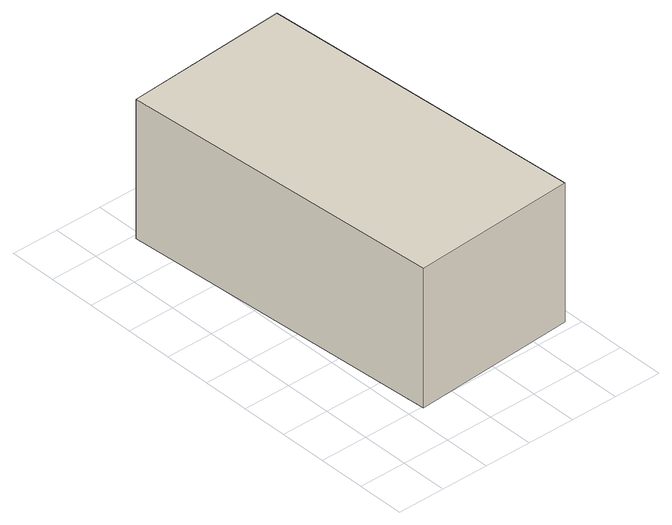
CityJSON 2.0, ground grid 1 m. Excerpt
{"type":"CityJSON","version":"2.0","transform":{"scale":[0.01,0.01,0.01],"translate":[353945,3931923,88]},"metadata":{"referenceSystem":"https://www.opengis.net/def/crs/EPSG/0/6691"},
"CityObjects":{
"building1":{"type":"Building","attributes":{"BuildingIDAttribute.prefecture":"14","BuildingIDAttribute.city":"14153","BuildingDetailAttribute.surveyYear":2015},"geometry":[{"type":"Solid","lod":"1","boundaries":[[[[0,1,2,3]],[[2,4,5,3]],[[1,6,4,2]],[[0,7,6,1]],[[3,5,7,0]],[[4,6,7,5]]]]}]}
},
"vertices":[
[478,119,90],[131,97,90],[86,792,90],[433,815,90],[86,792,390],[433,815,390],[131,97,390],[478,119,390]
]}
